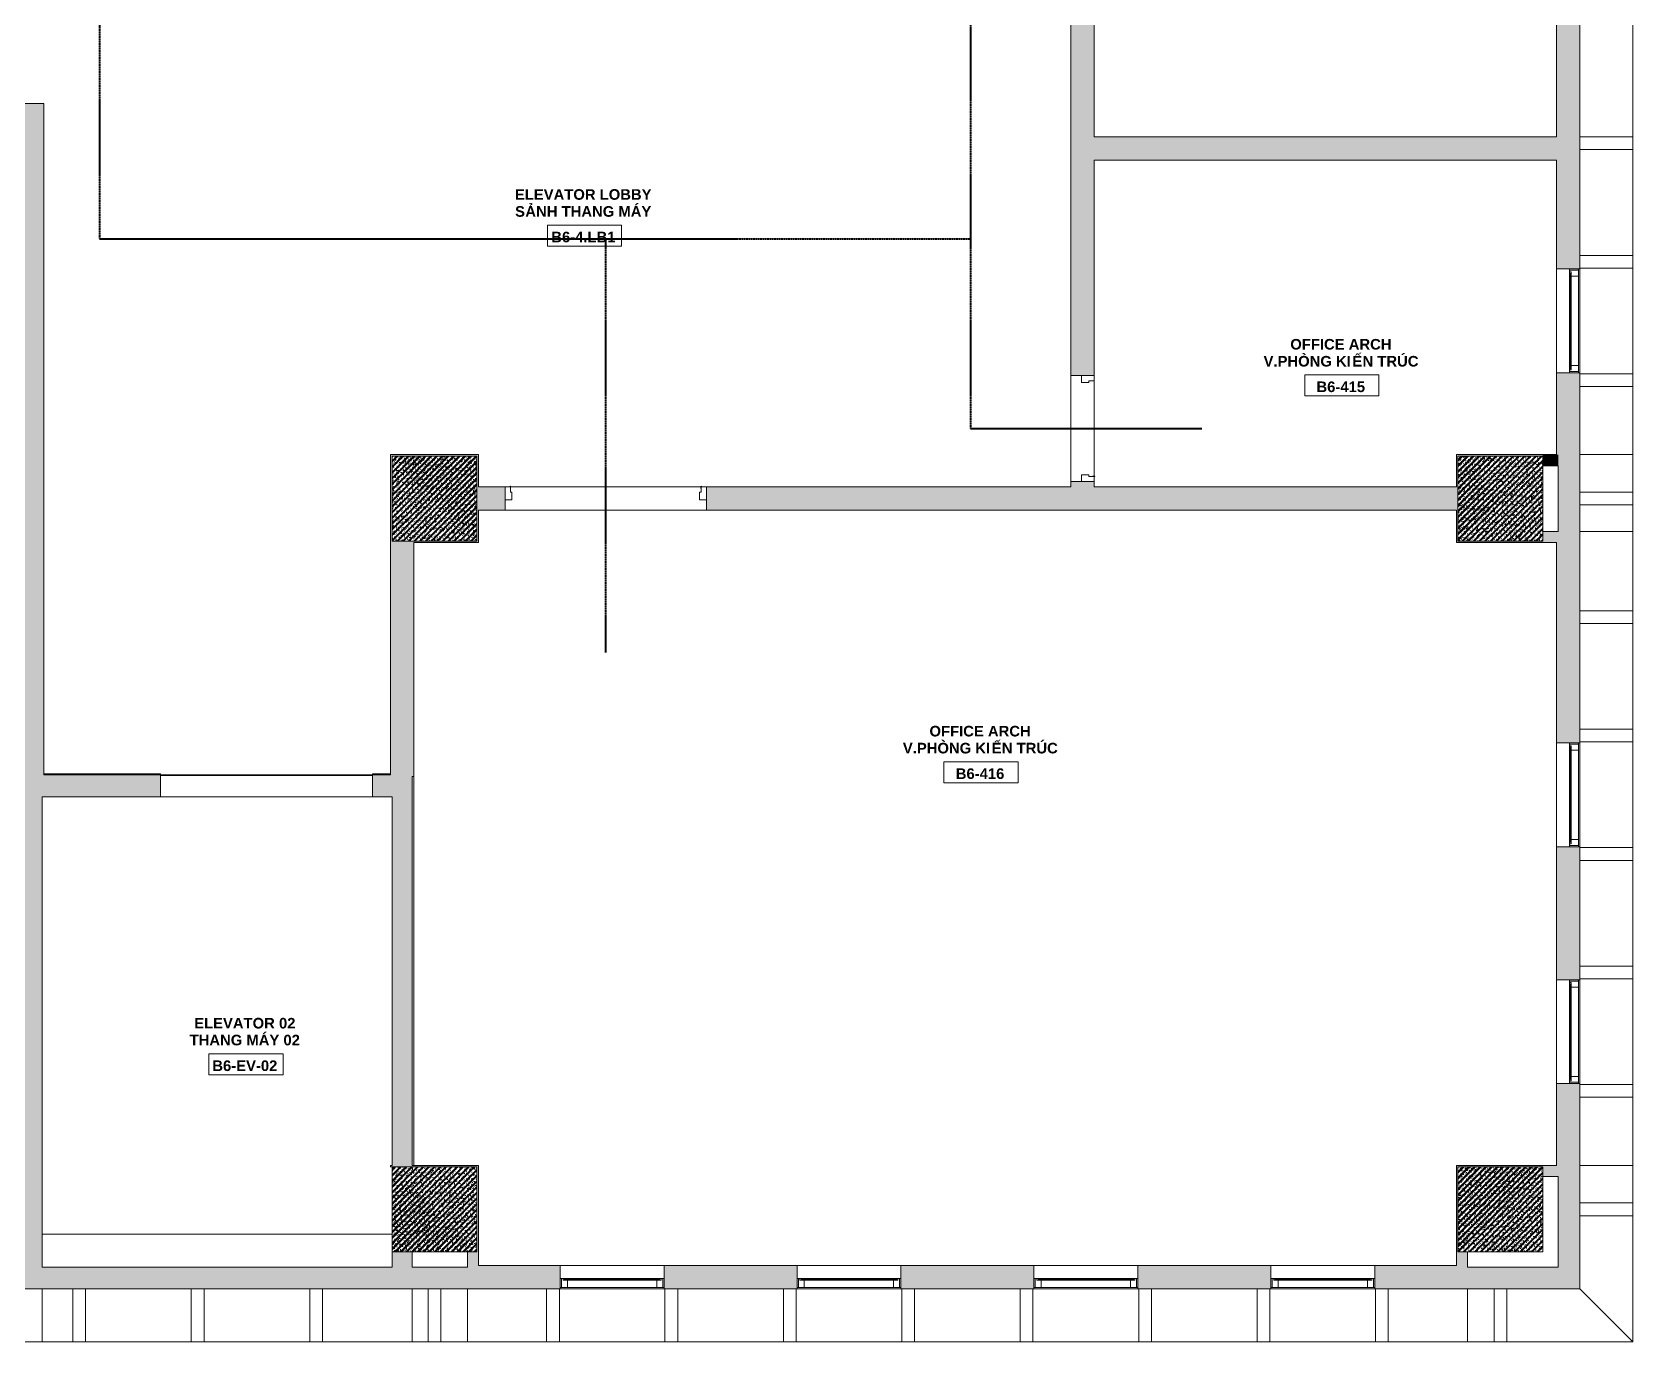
# Model space of a CAD drawing. Header units: millimetres. Extents: x -32790 to 17860, y 16874 to 75497.
# Drawn here: x 2765 to 17860, y 19397 to 31745 of the extents above; entities that cross this region are included whole.
import ezdxf

# ---------------------------------------------------------------- set-up
doc = ezdxf.new("R2010")
doc.units = ezdxf.units.MM
doc.linetypes.add('dash 1-1', pattern=[2, 1, -1])
for name, color, linetype, lineweight in [('A-AREA-IDEN', 2, 'Continuous', 9), ('A-DETL', 90, 'Continuous', 5), ('A-DETL-MBND', 5, 'Continuous', 5), ('A-DOOR', 31, 'Continuous', 5), ('A-DOOR-FRAM', 31, 'Continuous', 5), ('A-FLOR', 192, 'Continuous', 5), ('A-GLAZ', 151, 'Continuous', 5), ('A-GLAZ-CWMG', 51, 'Continuous', 5), ('A-WALL', 113, 'Continuous', 5), ('A-WALL-PATT', 111, 'Continuous', 5), ('S-COLS', 52, 'Continuous', 5)]:
    doc.layers.add(name, color=color, linetype=linetype, lineweight=lineweight)
doc.styles.add('Arial_B', font='arialbd.ttf', dxfattribs={"height": 100})
doc.styles.add('Arial_B_1', font='arialbd.ttf', dxfattribs={"height": 100})
pattern_1 = [(50, (0, 0), (63.7639, -5.57885), [6.668, -73.343]), (355, (0, 0), (-12.33488, 66.86951), [5.334, -58.674]), (100.451, (5.314, -0.465), (51.43036, 61.29098), [5.667, -62.332]), (46.184, (0, 17.78), (94.87722, -14.71484), [10.001, -110.014]), (96.636, (7.91, 16.55), (83.09115, 86.5993), [8.5, -93.497]), (351.184, (0, 17.78), (83.09204, 86.59928), [8.001, -88.011]), (21, (8.89, 13.335), (53.06449, -35.79273), [6.667, -73.342]), (326, (8.89, 13.335), (21.63066, 64.46546), [5.334, -58.674]), (71.451, (13.31, 10.35), (74.69646, 28.67237), [5.667, -62.332]), (37.5, (0, 0), (1.080413, 29.594271), [1.676, -56.286, 1.676, -57.887, -58.896]), (37.5, (0, 0), (1.080413, 29.594271), [-117.526, 1.676, -57.22]), (7.5, (0, 0), (23.386368, 35.063507), [1.676, -32.283, 1.676, -54.953, -22.447]), (7.5, (0, 0), (23.386368, 35.063507), [-90.589, 1.676, -20.771]), (327.5, (-19.825, 0), (47.456567, -2.005468), [1.676, -20.549, 1.676, -67.666, -92.011]), (327.5, (-19.825, 0), (47.456567, -2.005468), [-91.567, 1.676, -90.335]), (317.5, (-28.715, 0), (51.84495, 8.89904), [1.676, -27.216, 1.676, -44.374, -65.342]), (317.5, (-28.715, 0), (51.84495, 8.89904), [-74.943, 1.676, -63.665]), (45, (0, 0), (-26.71591, 26.71591), []), (45, (0, 10.89), (-26.71591, 26.71591), [])]

# ---------------------------------------------------------------- blocks, each defined once
blk = doc.blocks.new('M_Concrete-Square-Column - C1 - 800 X 800-V4-4th Traffic Floor Plan - Pedestrian')
at = {"layer": 'S-COLS'}
h = blk.add_hatch(dxfattribs=at)
h.set_pattern_fill('FP_7', color=256, style=0, pattern_type=2)
h.set_pattern_definition([(50, (-16610.066, -27347), (63.7639, -5.57885), [6.667, -73.342]), (355, (-16610.066, -27347), (-12.33488, 66.86951), [5.334, -58.674]), (100.451, (-16604.75, -27347.465), (51.43036, 61.29098), [5.667, -62.332]), (46.184, (-16610.066, -27329.22), (94.87722, -14.71484), [10.001, -110.014]), (96.636, (-16602.16, -27330.45), (83.09115, 86.5993), [8.5, -93.497]), (351.184, (-16610.07, -27329.22), (83.09204, 86.59928), [8.001, -88.011]), (21, (-16601.176, -27333.665), (53.06449, -35.79273), [6.667, -73.342]), (326, (-16601.176, -27333.665), (21.63066, 64.46546), [5.334, -58.674]), (71.451, (-16596.754, -27336.65), (74.69646, 28.67237), [5.667, -62.332]), (37.5, (-16610.066, -27347), (1.080413, 29.594271), [1.676, -56.286, 1.676, -57.887, -58.896]), (37.5, (-16610.066, -27347), (1.080413, 29.594271), [-117.526, 1.676, -57.22]), (7.5, (-16610.066, -27347), (23.386368, 35.063507), [1.676, -32.283, 1.676, -54.953, -22.447]), (7.5, (-16610.066, -27347), (23.386368, 35.063507), [-90.589, 1.676, -20.771]), (327.5, (-16629.89, -27347), (47.456567, -2.005468), [1.676, -20.549, 1.676, -67.666, -92.012]), (327.5, (-16629.89, -27347), (47.456567, -2.005468), [-91.567, 1.676, -90.335]), (317.5, (-16638.78, -27347), (51.84495, 8.89904), [1.676, -27.216, 1.676, -44.374, -65.341]), (317.5, (-16638.78, -27347), (51.84495, 8.89904), [-74.943, 1.676, -63.665]), (45, (-16610.066, -27347), (-26.716616, 26.716616), []), (45, (-16610.066, -27336.11), (-26.716616, 26.716616), [])])
h.paths.add_polyline_path([(-400, -400), (400, -400), (400, 400), (-400, 400)])
at = {"layer": 'S-COLS', "lineweight": 15}
for p, q in [((400, 400), (-400, 400)), ((-400, 400), (-400, -400)), ((400, -400), (400, 400)), ((-400, -400), (400, -400))]:
    blk.add_line(p, q, dxfattribs=at)
blk = doc.blocks.new('M_Concrete-Square-Column - C1 - 800 X 800-V5-4th Traffic Floor Plan - Pedestrian')
at = {"layer": 'S-COLS'}
h = blk.add_hatch(dxfattribs=at)
h.set_pattern_fill('FP_8', color=256, style=0, pattern_type=2)
h.set_pattern_definition([(50, (-16610.066, -20647), (63.7639, -5.57885), [6.667, -73.342]), (355, (-16610.066, -20647), (-12.33488, 66.86951), [5.334, -58.674]), (100.451, (-16604.75, -20647.465), (51.43036, 61.29098), [5.667, -62.332]), (46.184, (-16610.066, -20629.22), (94.87722, -14.71484), [10.001, -110.014]), (96.636, (-16602.16, -20630.45), (83.09115, 86.5993), [8.5, -93.497]), (351.184, (-16610.07, -20629.22), (83.09204, 86.59928), [8.001, -88.011]), (21, (-16601.176, -20633.665), (53.06449, -35.79273), [6.667, -73.342]), (326, (-16601.176, -20633.665), (21.63066, 64.46546), [5.334, -58.674]), (71.451, (-16596.754, -20636.65), (74.69646, 28.67237), [5.667, -62.332]), (37.5, (-16610.066, -20647), (1.080413, 29.594271), [1.676, -56.286, 1.676, -57.887, -58.896]), (37.5, (-16610.066, -20647), (1.080413, 29.594271), [-117.526, 1.676, -57.22]), (7.5, (-16610.066, -20647), (23.386368, 35.063507), [1.676, -32.283, 1.676, -54.953, -22.447]), (7.5, (-16610.066, -20647), (23.386368, 35.063507), [-90.589, 1.676, -20.771]), (327.5, (-16629.89, -20647), (47.456567, -2.005468), [1.676, -20.549, 1.676, -67.666, -92.012]), (327.5, (-16629.89, -20647), (47.456567, -2.005468), [-91.567, 1.676, -90.335]), (317.5, (-16638.78, -20647), (51.84495, 8.89904), [1.676, -27.216, 1.676, -44.374, -65.341]), (317.5, (-16638.78, -20647), (51.84495, 8.89904), [-74.943, 1.676, -63.665]), (45, (-16610.066, -20647), (-26.716616, 26.716616), []), (45, (-16610.066, -20636.11), (-26.716616, 26.716616), [])])
h.paths.add_polyline_path([(-400, -400), (400, -400), (400, 400), (-400, 400), (-400, 315)])
at = {"layer": 'S-COLS', "lineweight": 15}
for p, q in [((400, 400), (-400, 400)), ((-400, 400), (-400, -400)), ((400, -400), (400, 400)), ((-400, -400), (400, -400))]:
    blk.add_line(p, q, dxfattribs=at)
blk = doc.blocks.new('DP3-D301 - DP3-D301-9166700-4th Traffic Floor Plan - Pedestrian')
at = {"layer": 'A-DOOR'}
for p, q in [((447, 113), (447, 94)), ((447, 94), (450, 94)), ((450, 94), (450, 108))]:
    blk.add_line(p, q, dxfattribs=at)
for centre, radius, start, end in [((450, 113), 3, 290.6789, 180), ((450, 113), 3, 48.0065, 121.3362), ((450, 113), 3, 48.0065, 121.3362), ((450, 113), 3, 48.0065, 121.3362), ((450, 113), 3, 48.0065, 121.3362), ((450, 113), 3, 48.0065, 121.3362), ((450, 113), 3, 48.0065, 121.3362), ((450, 113), 3, 48.0065, 121.3362), ((452, 108), 2.19, 120.9247, 176.9338)]:
    blk.add_arc(centre, radius, start, end, dxfattribs=at)
at = {"layer": 'A-DOOR-FRAM'}
for p, q in [((-450, 110), (-500, 110)), ((-450, 60), (-450, 110)), ((-435, 60), (-450, 60)), ((-435, -10), (-435, 60)), ((450, 60), (435, 60)), ((435, 60), (435, -10)), ((450, 94), (450, 60)), ((500, 110), (451, 110)), ((-500, -10), (-435, -10)), ((435, -10), (500, -10))]:
    blk.add_line(p, q, dxfattribs=at)
blk = doc.blocks.new('DP3-D402 - DP3-D402-9238602-4th Traffic Floor Plan - Pedestrian')
at = {"layer": 'A-DOOR'}
for p, q in [((-901, 110), (-950, 110)), ((-900, 108), (-900, 94)), ((-900, 94), (-897, 94)), ((-900, 60), (-900, 94)), ((-885, 60), (-900, 60)), ((-897, 94), (-897, 113)), ((-885, -10), (-885, 60)), ((900, 60), (885, 60)), ((885, 60), (885, -10)), ((897, 113), (897, 94)), ((897, 94), (900, 94)), ((900, 94), (900, 108)), ((900, 94), (900, 60)), ((950, 110), (901, 110)), ((-950, -10), (-885, -10)), ((885, -10), (950, -10))]:
    blk.add_line(p, q, dxfattribs=at)
for centre, radius, start, end in [((-900, 113), 3, 0, 249.3211), ((-900, 113), 3, 58.6638, 131.9935), ((-900, 113), 3, 58.6638, 131.9935), ((-900, 113), 3, 58.6638, 131.9935), ((-900, 113), 3, 58.6638, 131.9935), ((-900, 113), 3, 58.6638, 131.9935), ((-900, 113), 3, 58.6638, 131.9935), ((-900, 113), 3, 58.6638, 131.9935), ((-902, 108), 2.19, 3.0662, 59.0753), ((900, 113), 3, 290.6789, 180), ((900, 113), 3, 48.0065, 121.3362), ((900, 113), 3, 48.0065, 121.3362), ((900, 113), 3, 48.0065, 121.3362), ((900, 113), 3, 48.0065, 121.3362), ((900, 113), 3, 48.0065, 121.3362), ((900, 113), 3, 48.0065, 121.3362), ((900, 113), 3, 48.0065, 121.3362), ((902, 108), 2.19, 120.9247, 176.9338)]:
    blk.add_arc(centre, radius, start, end, dxfattribs=at)
blk = doc.blocks.new('VGU_CLUSTER_W1C - W2C - VGU_CLUSTER_W2C-8584645-4th Traffic Floor Plan - Pedestrian')
at = {"layer": 'A-GLAZ', "lineweight": 9}
for p, q in [((-477, 95), (-490, 95)), ((-490, 12), (-477, 12)), ((-477, 95), (-477, 12)), ((-421, 95), (-477, 95)), ((-477, 12), (-477, 95)), ((-477, 12), (-462, 12)), ((-462, 12), (-462, 28)), ((-462, 28), (-421, 28)), ((-421, 28), (-451, 28)), ((-451, 28), (-451, 21)), ((-451, 21), (-391, 21)), ((-391, 21), (-391, 28)), ((391, 28), (391, 21)), ((391, 21), (451, 21)), ((477, 95), (421, 95)), ((421, 28), (462, 28)), ((451, 28), (421, 28)), ((451, 21), (451, 28)), ((462, 28), (462, 12)), ((462, 12), (477, 12)), ((477, 12), (477, 95)), ((490, 95), (477, 95)), ((477, 95), (477, 12)), ((477, 12), (490, 12))]:
    blk.add_line(p, q, dxfattribs=at)
at = {"layer": 'A-GLAZ'}
for p, q in [((-462, 12), (462, 12)), ((-421, 95), (421, 95)), ((-421, 95), (-421, 28)), ((421, 28), (-421, 28)), ((-391, 21), (391, 21)), ((421, 95), (421, 28))]:
    blk.add_line(p, q, dxfattribs=at)
blk = doc.blocks.new('Rectangular Mullion - TWOG-PROFILE-Mullion-120X500-11998592-4th Traffic Floor Plan - Pedestrian')
at = {"layer": 'A-GLAZ-CWMG'}
for p, q in [((0, 250), (-120, 250)), ((-120, 250), (-120, -250)), ((0, -250), (0, 250)), ((-120, -250), (0, -250))]:
    blk.add_line(p, q, dxfattribs=at)
blk = doc.blocks.new('Rectangular Mullion - TWOG-PROFILE-Mullion-120X500-11998589-4th Traffic Floor Plan - Pedestrian')
at = {"layer": 'A-GLAZ-CWMG'}
for p, q in [((-60, -250), (-60, 250)), ((-60, 250), (60, 250)), ((60, 250), (60, -250)), ((60, -250), (-60, -250))]:
    blk.add_line(p, q, dxfattribs=at)
blk = doc.blocks.new('Rectangular Mullion - TWOG-PROFILE-Mullion-120X500-11998524-4th Traffic Floor Plan - Pedestrian')
at = {"layer": 'A-GLAZ-CWMG'}
for p, q in [((-120, 250), (-120, -250)), ((0, 250), (-120, 250)), ((0, -250), (0, 250)), ((-120, -250), (0, -250))]:
    blk.add_line(p, q, dxfattribs=at)
blk = doc.blocks.new('Rectangular Mullion - TWOG-PROFILE-Mullion-120X500-11998521-4th Traffic Floor Plan - Pedestrian')
at = {"layer": 'A-GLAZ-CWMG'}
for p, q in [((-60, 250), (60, 250)), ((-60, -250), (-60, 250)), ((60, 250), (60, -250)), ((60, -250), (-60, -250))]:
    blk.add_line(p, q, dxfattribs=at)
blk = doc.blocks.new('Room Tag - Room Tag-8377849-4th Traffic Floor Plan - Pedestrian')
at = {"layer": 'A-AREA-IDEN'}
for p, q in [((-7, -0.80625), (-7, -4.80625)), ((-7, -0.80625), (7, -0.80625)), ((7, -0.80625), (7, -4.80625)), ((-7, -4.80625), (7, -4.80625))]:
    blk.add_line(p, q, dxfattribs=at)

msp = doc.modelspace()

# ---------------------------------------------------------------- hatches: boundary and pattern name
at = {"layer": 'A-WALL-PATT'}
h = msp.add_hatch(color=256, dxfattribs=at)
h.paths.add_polyline_path([(12780, 27237), (12780, 27507), (12560, 27507), (12560, 27237)])
h.paths.add_polyline_path([(12780, 28507), (12780, 32887), (12560, 32887), (12560, 28507)])
h.paths.add_polyline_path([(12560, 33887), (12780, 33887), (12780, 34207), (12560, 34207), (12560, 33937)])
h.paths.add_polyline_path([(12780, 35207), (12780, 39587), (12560, 39587), (12560, 35207)])
h.paths.add_polyline_path([(12780, 40587), (12780, 40907), (12560, 40907), (12560, 40587)])
h.paths.add_polyline_path([(12560, 41907), (12780, 41907), (12780, 46187), (12560, 46187), (12560, 42071)])
h.paths.add_polyline_path([(12780, 47187), (12780, 47687), (12560, 47687), (12560, 47187)])
h.paths.add_polyline_path([(12780, 48687), (12780, 52787), (12560, 52787), (12560, 48687)])
h.paths.add_polyline_path([(12780, 53787), (12780, 54307), (12560, 54307), (12560, 53787)])
h.paths.add_polyline_path([(12780, 55307), (12780, 59687), (12560, 59687), (12560, 55307)])
h.paths.add_polyline_path([(12560, 60687), (12780, 60687), (12780, 60737), (12560, 60737)])
h = msp.add_hatch(color=256, dxfattribs=at)
h.paths.add_polyline_path([(17155, 27762), (17360, 27762), (17360, 28532), (17140, 28532), (17140, 27762)])
h.paths.add_polyline_path([(17140, 29512), (17360, 29512), (17360, 31882), (17140, 31882), (17140, 30344)])
h.paths.add_polyline_path([(17360, 32862), (17360, 33532), (17140, 33532), (17140, 32862)])
for points in [[(2875, 24742), (2875, 31072), (2670, 31072), (2670, 24742)], [(12838, 30537), (17140, 30537), (17140, 30757), (12780, 30757), (12780, 30537)], [(6160, 27747), (6975, 27747), (6975, 27762), (6145, 27762), (6145, 27747)], [(6160, 27747), (6145, 27747), (6145, 26947), (6160, 26947)], [(6960, 26932), (6975, 26932), (6975, 27747), (6960, 27747), (6960, 26947)], [(16210, 27747), (17010, 27747), (17010, 27762), (16195, 27762), (16195, 27747)], [(16210, 26932), (16210, 27747), (16195, 27747), (16195, 26932)], [(17155, 27657), (17155, 27762), (17010, 27762), (17010, 27657), (17140, 27657)], [(17360, 27037), (17360, 27762), (17155, 27762), (17155, 27037)], [(12838, 27237), (16195, 27237), (16195, 27457), (12780, 27457), (12780, 27237)], [(17140, 26932), (17360, 26932), (17360, 27037), (17010, 27037), (17010, 26932)], [(6160, 26932), (6960, 26932), (6960, 26947), (6145, 26947), (6145, 26932)], [(6145, 24727), (6365, 24727), (6365, 26932), (6145, 26932), (6145, 25653)], [(17010, 26932), (17010, 26947), (16210, 26947), (16210, 26932)], [(2860, 19897), (2860, 24537), (2670, 24537), (2670, 19897)], [(6160, 21062), (6350, 21062), (6350, 24537), (6160, 24537), (6160, 23308)], [(6975, 21047), (6975, 21062), (6145, 21062), (6145, 21047), (6960, 21047)], [(6960, 20247), (6975, 20247), (6975, 21047), (6960, 21047), (6960, 20962)], [(16210, 21047), (17010, 21047), (17010, 21062), (16195, 21062), (16195, 21047)], [(16195, 20247), (16210, 20247), (16210, 21047), (16195, 21047), (16195, 20962)], [(17155, 20957), (17360, 20957), (17360, 21062), (17010, 21062), (17010, 20957), (17140, 20957)], [(17360, 19897), (17360, 20957), (17155, 20957), (17155, 19897)], [(6350, 19897), (6350, 20247), (6160, 20247), (6160, 19897)], [(6870, 19897), (6975, 19897), (6975, 20247), (6870, 20247), (6870, 20102)], [(16195, 19897), (16300, 19897), (16300, 20247), (16195, 20247), (16195, 20102)], [(2860, 19897), (6160, 19897), (6160, 20102), (2860, 20102)], [(6870, 20102), (6350, 20102), (6350, 19897), (6870, 19897)], [(16300, 19897), (17155, 19897), (17155, 20102), (16300, 20102)]]:
    msp.add_hatch(color=256, dxfattribs=at).paths.add_polyline_path(points)
h = msp.add_hatch(color=256, dxfattribs=at)
h.paths.add_polyline_path([(6975, 27237), (7225, 27237), (7225, 27457), (6975, 27457)])
h.paths.add_polyline_path([(9125, 27237), (12560, 27237), (12560, 27457), (9125, 27457), (9125, 27412)])
h = msp.add_hatch(color=256, dxfattribs=at)
h.paths.add_polyline_path([(17360, 21062), (17360, 21832), (17140, 21832), (17140, 21062)])
h.paths.add_polyline_path([(17140, 22812), (17360, 22812), (17360, 24065), (17140, 24065), (17140, 23308)])
h.paths.add_polyline_path([(17140, 25045), (17360, 25045), (17360, 26932), (17140, 26932), (17140, 25653)])
h = msp.add_hatch(color=256, dxfattribs=at)
h.paths.add_polyline_path([(3975, 24537), (3975, 24742), (2670, 24742), (2670, 24537), (3588, 24537)])
h.paths.add_polyline_path([(5975, 24537), (6350, 24537), (6350, 24727), (6145, 24727), (6145, 24742), (5975, 24742), (5975, 24727)])
h = msp.add_hatch(color=256, dxfattribs=at)
h.paths.add_polyline_path([(6145, 24742), (6145, 24752), (5975, 24752), (5975, 24742)])
h.paths.add_polyline_path([(3588, 24742), (3975, 24742), (3975, 24752), (2875, 24752), (2875, 24742)])
h = msp.add_hatch(color=256, dxfattribs=at)
h.paths.add_polyline_path([(10958, 19897), (12212, 19897), (12212, 20117), (10958, 20117)])
h.paths.add_polyline_path([(16195, 19897), (16195, 20117), (15425, 20117), (15425, 19897)])
h.paths.add_polyline_path([(7745, 19897), (7745, 20117), (6975, 20117), (6975, 19897), (7057, 19897)])
h.paths.add_polyline_path([(14445, 19897), (14445, 20117), (13192, 20117), (13192, 19897)])
h.paths.add_polyline_path([(8725, 19897), (9978, 19897), (9978, 20117), (8725, 20117)])
at = {"layer": 'S-COLS'}
h = msp.add_hatch(dxfattribs=at)
h.set_pattern_fill('FP_1', color=256, style=0, pattern_type=2)
h.set_pattern_definition(pattern_1)
h.paths.add_polyline_path([(6960, 26947), (6960, 27747), (6160, 27747), (6160, 26947)])
h = msp.add_hatch(dxfattribs=at)
h.set_pattern_fill('FP_1', color=256, style=0, pattern_type=2)
h.set_pattern_definition(pattern_1)
h.paths.add_polyline_path([(6960, 20247), (6960, 21047), (6160, 21047), (6160, 20247)])

# ---------------------------------------------------------------- linework, layer by layer
at = {"layer": 'A-DETL', "linetype": 'dash 1-1', "lineweight": 40}
for p, q in [((11613, 69832), (11613, 28007)), ((3402, 36697), (3402, 29797)), ((3402, 29797), (11613, 29797)), ((8175, 25897), (8175, 29797)), ((11613, 28007), (13795, 28007))]:
    msp.add_line(p, q, dxfattribs=at)
at = {"layer": 'A-DETL-MBND'}
for p, q in [((5975, 24737), (3975, 24737)), ((2860, 24537), (6160, 24537))]:
    msp.add_line(p, q, dxfattribs=at)
at = {"layer": 'A-FLOR'}
for p, q in [((12560, 27507), (12560, 28507)), ((3975, 24742), (5975, 24742)), ((6365, 24727), (6365, 21062)), ((3975, 24537), (5975, 24537)), ((6160, 20412), (2860, 20412))]:
    msp.add_line(p, q, dxfattribs=at)
at = {"layer": 'A-WALL'}
for p, q in [((17860, 40332), (17860, 27037)), ((17140, 28532), (17140, 29512)), ((17360, 29512), (17360, 28532)), ((12560, 27507), (12560, 28507)), ((12780, 28457), (12780, 27560)), ((17860, 27762), (17360, 27762)), ((7278, 27457), (9072, 27457)), ((9125, 27237), (7225, 27237)), ((17860, 27037), (17360, 27037)), ((17860, 27037), (17860, 19397)), ((17140, 24065), (17140, 25045)), ((17360, 25045), (17360, 24065)), ((17140, 21832), (17140, 22812)), ((17360, 22812), (17360, 21832)), ((17860, 21062), (17360, 21062)), ((7745, 20117), (8725, 20117)), ((9978, 20117), (10958, 20117)), ((12212, 20117), (13192, 20117)), ((14445, 20117), (15425, 20117)), ((2860, 19397), (2860, 19897)), ((6350, 19897), (6350, 19397)), ((6870, 19397), (6870, 19897)), ((8725, 19897), (7745, 19897)), ((10958, 19897), (9978, 19897)), ((13192, 19897), (12212, 19897)), ((15425, 19897), (14445, 19897)), ((16300, 19897), (16300, 19397)), ((17860, 19397), (17360, 19897)), ((-5895, 19397), (16300, 19397)), ((16300, 19397), (17860, 19397))]:
    msp.add_line(p, q, dxfattribs=at)
at = {"layer": 'A-WALL', "lineweight": 15}
for p, q in [((12560, 32887), (12560, 28507)), ((12780, 30757), (12780, 32887)), ((17140, 31882), (17140, 30757)), ((17360, 29512), (17360, 31882)), ((2875, 31072), (-1420, 31072)), ((2875, 31072), (2875, 24742)), ((17140, 30757), (12780, 30757)), ((12780, 28507), (12780, 30537)), ((12780, 30537), (17140, 30537)), ((17140, 30537), (17140, 29512)), ((17140, 29512), (17360, 29512)), ((17140, 28532), (17140, 27762)), ((17360, 28532), (17140, 28532)), ((17360, 25045), (17360, 28532)), ((12560, 28507), (12780, 28507)), ((6975, 27762), (6145, 27762)), ((6145, 27762), (6145, 26932)), ((6160, 27747), (6960, 27747)), ((6160, 26947), (6160, 27747)), ((6960, 27747), (6960, 26947)), ((6975, 27457), (6975, 27762)), ((16195, 27762), (16195, 27457)), ((17140, 27762), (16195, 27762)), ((17010, 27657), (17155, 27657)), ((17155, 27657), (17155, 27037)), ((12560, 27507), (12560, 27457)), ((12780, 27507), (12560, 27507)), ((12780, 27457), (12780, 27507)), ((7225, 27457), (6975, 27457)), ((7225, 27237), (7225, 27457)), ((12560, 27457), (9125, 27457)), ((9125, 27457), (9125, 27237)), ((16195, 27457), (12780, 27457)), ((6975, 26932), (6975, 27237)), ((6975, 27237), (7225, 27237)), ((9125, 27237), (16195, 27237)), ((16195, 27237), (16195, 26932)), ((17155, 27037), (17010, 27037)), ((6145, 26932), (6145, 24742)), ((6960, 26947), (6160, 26947)), ((6365, 26932), (6975, 26932)), ((6365, 24727), (6365, 26932)), ((16195, 26932), (17140, 26932)), ((17140, 26932), (17140, 25045)), ((17140, 25045), (17360, 25045)), ((3975, 24752), (2875, 24752)), ((3975, 24742), (2875, 24742)), ((3975, 24537), (3975, 24752)), ((5975, 24752), (5975, 24537)), ((6145, 24752), (5975, 24752)), ((5975, 24742), (6145, 24742)), ((6145, 24742), (6145, 24752)), ((6145, 24742), (6145, 24742)), ((6350, 24727), (6365, 24727)), ((6350, 21062), (6350, 24727)), ((2860, 20102), (2860, 24537)), ((2860, 24537), (3975, 24537)), ((5975, 24537), (6160, 24537)), ((6160, 24537), (6160, 21062)), ((17140, 24065), (17140, 22812)), ((17360, 24065), (17140, 24065)), ((17360, 22812), (17360, 24065)), ((17140, 22812), (17360, 22812)), ((17140, 21832), (17140, 21062)), ((17360, 21832), (17140, 21832)), ((17360, 19897), (17360, 21832)), ((6160, 21062), (6145, 21062)), ((6145, 21062), (6145, 21047)), ((6145, 21047), (6960, 21047)), ((6975, 21062), (6350, 21062)), ((6960, 21047), (6960, 20247)), ((6975, 20117), (6975, 21062)), ((17140, 21062), (16195, 21062)), ((16195, 21062), (16195, 20117)), ((17010, 20957), (17155, 20957)), ((17155, 20957), (17155, 20102)), ((6160, 20247), (6160, 20102)), ((6350, 20247), (6160, 20247)), ((6350, 20102), (6350, 20247)), ((6870, 20247), (6870, 20102)), ((6960, 20247), (6870, 20247)), ((16300, 20102), (16300, 20247)), ((6160, 20102), (2860, 20102)), ((6870, 20102), (6350, 20102)), ((7745, 20117), (6975, 20117)), ((7745, 19897), (7745, 20117)), ((9978, 20117), (8725, 20117)), ((8725, 20117), (8725, 19897)), ((9978, 19897), (9978, 20117)), ((12212, 20117), (10958, 20117)), ((10958, 20117), (10958, 19897)), ((12212, 19897), (12212, 20117)), ((14445, 20117), (13192, 20117)), ((13192, 20117), (13192, 19897)), ((14445, 19897), (14445, 20117)), ((16195, 20117), (15425, 20117)), ((15425, 20117), (15425, 19897)), ((17155, 20102), (16300, 20102)), ((-1468, 19897), (7745, 19897)), ((8725, 19897), (9978, 19897)), ((10958, 19897), (12212, 19897)), ((13192, 19897), (14445, 19897)), ((15425, 19897), (16300, 19897)), ((16300, 19897), (17360, 19897))]:
    msp.add_line(p, q, dxfattribs=at)
at = {"layer": 'S-COLS', "lineweight": 15}
for p, q in [((6960, 27747), (6160, 27747)), ((6160, 27747), (6160, 26947)), ((6960, 26947), (6960, 27747)), ((6160, 26947), (6960, 26947)), ((6960, 21047), (6160, 21047)), ((6160, 21047), (6160, 20247)), ((6960, 20247), (6960, 21047)), ((6160, 20247), (6960, 20247))]:
    msp.add_line(p, q, dxfattribs=at)

# ---------------------------------------------------------------- block references
at = {"layer": 'A-AREA-IDEN', "xscale": 49.99999999999998, "yscale": 49.99999999999998, "zscale": 49.99999999999998}
for p in [(7974, 29966), (15115, 28555), (11713, 24907), (4783, 22155)]:
    msp.add_blockref('Room Tag - Room Tag-8377849-4th Traffic Floor Plan - Pedestrian', p, dxfattribs=at)
at = {"layer": 'A-DOOR'}
msp.add_blockref('DP3-D402 - DP3-D402-9238602-4th Traffic Floor Plan - Pedestrian', (8175, 27347), dxfattribs=at)
at = {"layer": 'A-DOOR-FRAM', "rotation": 270.0000000000001}
msp.add_blockref('DP3-D301 - DP3-D301-9166700-4th Traffic Floor Plan - Pedestrian', (12670, 28007), dxfattribs=at)
at = {"layer": 'A-GLAZ'}
for p, rotation in [((17250, 29022), 270), ((17250, 24555), 270), ((17250, 22322), 270), ((8235, 20007), 180), ((10468, 20007), 180), ((12702, 20007), 180), ((14935, 20007), 180)]:
    msp.add_blockref('VGU_CLUSTER_W1C - W2C - VGU_CLUSTER_W2C-8584645-4th Traffic Floor Plan - Pedestrian', p, dxfattribs=dict(at, rotation=rotation))
at = {"layer": 'A-GLAZ-CWMG', "extrusion": (0, 0, -1), "rotation": 90.00000000000007}
for p in [(-17610, 30697), (-17610, 29580), (-17610, 28464), (-17610, 27347), (-17610, 26230), (-17610, 25114), (-17610, 23997), (-17610, 22880), (-17610, 21764)]:
    msp.add_blockref('Rectangular Mullion - TWOG-PROFILE-Mullion-120X500-11998589-4th Traffic Floor Plan - Pedestrian', p, dxfattribs=at)
at = {"layer": 'A-GLAZ-CWMG', "rotation": 269.9999999999999}
msp.add_blockref('Rectangular Mullion - TWOG-PROFILE-Mullion-120X500-11998592-4th Traffic Floor Plan - Pedestrian', (17610, 20587), dxfattribs=at)
at = {"layer": 'A-GLAZ-CWMG', "extrusion": (0, 0, -1)}
for p in [(-3210, 19647), (-4327, 19647), (-5443, 19647), (-6560, 19647), (-7677, 19647), (-8793, 19647), (-9910, 19647), (-11027, 19647), (-12143, 19647), (-13260, 19647), (-14377, 19647), (-15493, 19647)]:
    msp.add_blockref('Rectangular Mullion - TWOG-PROFILE-Mullion-120X500-11998521-4th Traffic Floor Plan - Pedestrian', p, dxfattribs=at)
at = {"layer": 'A-GLAZ-CWMG'}
msp.add_blockref('Rectangular Mullion - TWOG-PROFILE-Mullion-120X500-11998524-4th Traffic Floor Plan - Pedestrian', (16670, 19647), dxfattribs=at)
at = {"layer": 'S-COLS', "lineweight": 15}
for name, p in [('M_Concrete-Square-Column - C1 - 800 X 800-V4-4th Traffic Floor Plan - Pedestrian', (16610, 27347)), ('M_Concrete-Square-Column - C1 - 800 X 800-V5-4th Traffic Floor Plan - Pedestrian', (16610, 20647))]:
    msp.add_blockref(name, p, dxfattribs=at)

# ---------------------------------------------------------------- texts
at = {"layer": 'A-AREA-IDEN', "char_height": 100, "attachment_point": 1}
for s, insert, width, style in [('ELEVATOR LOBBY', (7318, 30264), 1587.34, 'Arial_B'), ('\\fArial|b1|i0|c0|p34|;S', (7320, 30104), 116.24, 'Arial_B'), ('\\fArial|b1|i0|c254|p34|;Ả', (7416, 30104), 124.26, 'Arial_B_1'), ('NH THANG MÁY', (7518, 30104), 1342.83, 'Arial_B'), ('B6-4.LB1', (7661, 29863), 745.57, 'Arial_B'), ('OFFICE ARCH', (14629, 28852), 1174.47, 'Arial_B'), ('V.PHÒNG KI', (14377, 28692), 1014.13, 'Arial_B'), ('\\fArial|b1|i0|c254|p34|;Ế', (15214, 28692), 116.24, 'Arial_B_1'), ('N TRÚC', (15310, 28692), 653.38, 'Arial_B'), ('B6-415', (14876, 28451), 565.19, 'Arial_B'), ('V.PHÒNG KI', (10976, 25045), 1014.13, 'Arial_B'), ('OFFICE ARCH', (11227, 25205), 1174.47, 'Arial_B'), ('\\fArial|b1|i0|c254|p34|;Ế', (11813, 25045), 116.24, 'Arial_B_1'), ('N TRÚC', (11909, 25045), 653.38, 'Arial_B'), ('B6-416', (11475, 24804), 565.19, 'Arial_B'), ('ELEVATOR 02', (4294, 22452), 1182.49, 'Arial_B'), ('THANG MÁY 02', (4251, 22293), 1286.71, 'Arial_B'), ('B6-EV-02', (4465, 22051), 757.59, 'Arial_B')]:
    msp.add_mtext(s, dxfattribs=dict(at, insert=insert, width=width, style=style))

doc.saveas('drawing.dxf')
